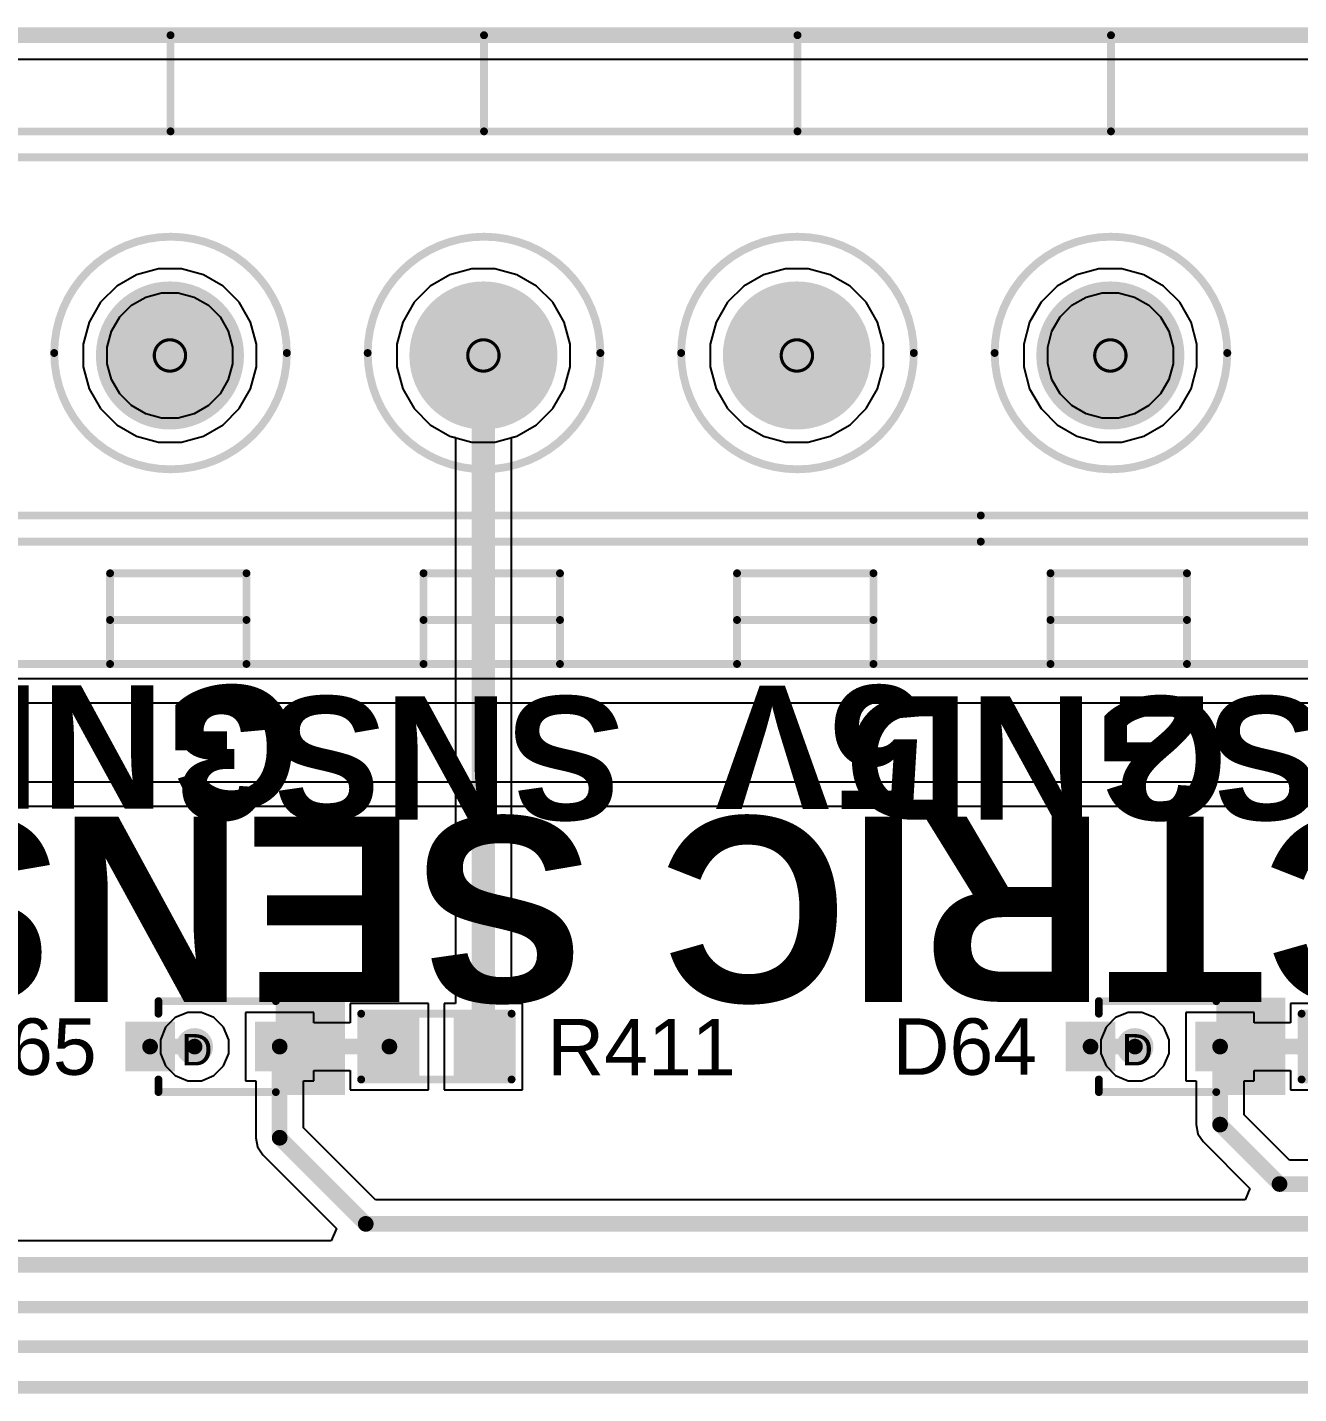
# Model space of a CAD drawing. Header units: inches. Extents: x -11 to 5428, y 0 to 5423.
# Drawn here: x 125.26 to 145.86, y 87.98 to 110.13 of the extents above; entities that cross this region are included whole.
import ezdxf

# ---------------------------------------------------------------- set-up
doc = ezdxf.new("R2010")
doc.units = ezdxf.units.IN
for name, color, linetype in [('Board Outline', 216, 'Continuous'), ('Bottom Layer', 5, 'Continuous'), ('Bottom Solder', 6, 'Continuous'), ('Drill Drawing', 1, 'Continuous'), ('GND', 16, 'Continuous'), ('Multi-Layer', 9, 'Continuous'), ('Pad Holes', 156, 'Continuous'), ('PWR', 76, 'Continuous'), ('Top Layer', 1, 'Continuous'), ('Top Overlay', 2, 'Continuous'), ('Top Paste', 8, 'Continuous'), ('Top Solder', 216, 'Continuous'), ('Via Holes', 16, 'Continuous')]:
    doc.layers.add(name, color=color, linetype=linetype)
doc.styles.add('Arial', font='', dxfattribs={"height": 0.2})
doc.styles.add('Arial_Bold', font='', dxfattribs={"height": 0.2})
doc.styles.get('Arial').set_extended_font_data('Arial')
doc.styles.get('Arial_Bold').set_extended_font_data('Arial', bold=True)

# ---------------------------------------------------------------- blocks, each defined once
blk = doc.blocks.new('SOD323F_96')
at = {"layer": 'Top Layer'}
for points in [[(-1.35, 0.3), (-0.75, 0.3), (-0.75, -0.3), (-1.35, -0.3)], [(0.75, 0.3), (1.35, 0.3), (1.35, -0.3), (0.75, -0.3)]]:
    blk.add_hatch(color=1, dxfattribs=at).paths.add_polyline_path(points)
at = {"layer": 'Top Overlay'}
for points in [[(0.988, 0.384), (2.108, 0.384), (2.108, 0.791), (0.988, 0.791)], [(1.422, -0.406), (2.108, -0.406), (2.108, 0.457), (1.422, 0.457)], [(0.988, -0.784), (2.108, -0.784), (2.108, -0.378), (0.988, -0.378)]]:
    blk.add_hatch(color=2, dxfattribs=at).paths.add_polyline_path(points)
at = {"layer": 'Top Paste'}
for points in [[(-1.35, 0.3), (-0.75, 0.3), (-0.75, -0.3), (-1.35, -0.3)], [(0.75, 0.3), (1.35, 0.3), (1.35, -0.3), (0.75, -0.3)]]:
    blk.add_hatch(color=8, dxfattribs=at).paths.add_polyline_path(points)
at = {"layer": 'Top Solder'}
for points in [[(-1.452, 0.402), (-0.648, 0.402), (-0.648, -0.402), (-1.452, -0.402)], [(0.648, 0.402), (1.452, 0.402), (1.452, -0.402), (0.648, -0.402)]]:
    blk.add_hatch(color=216, dxfattribs=at).paths.add_polyline_path(points)
at = {"layer": 'Top Overlay'}
for points in [[(-0.914, 0.533, 0.127, 0.127, 0), (-0.914, 0.737, 0.127, 0.127, 0)], [(-0.914, 0.737, 0.127, 0.127, 0), (0.988, 0.737, 0.127, 0.127, 0)], [(-0.914, -0.737, 0.127, 0.127, 0), (-0.914, -0.533, 0.127, 0.127, 0)], [(-0.914, -0.737, 0.127, 0.127, 0), (0.988, -0.737, 0.127, 0.127, 0)]]:
    blk.add_lwpolyline(points, format="xyseb", dxfattribs=at)
for points in [[(-0.946, 0.737, 0.0635, 0.0635, 1), (-0.883, 0.737, 0.0635, 0.0635, 1)], [(-0.946, 0.737, 0.0635, 0.0635, 1), (-0.883, 0.737, 0.0635, 0.0635, 1)], [(0.957, 0.737, 0.0635, 0.0635, 1), (1.02, 0.737, 0.0635, 0.0635, 1)], [(-0.946, 0.533, 0.0635, 0.0635, 1), (-0.883, 0.533, 0.0635, 0.0635, 1)], [(-0.946, -0.533, 0.0635, 0.0635, 1), (-0.883, -0.533, 0.0635, 0.0635, 1)], [(-0.946, -0.737, 0.0635, 0.0635, 1), (-0.883, -0.737, 0.0635, 0.0635, 1)], [(-0.946, -0.737, 0.0635, 0.0635, 1), (-0.883, -0.737, 0.0635, 0.0635, 1)], [(0.957, -0.737, 0.0635, 0.0635, 1), (1.02, -0.737, 0.0635, 0.0635, 1)]]:
    blk.add_lwpolyline(points, format="xyseb", close=True, dxfattribs=at)
blk = doc.blocks.new('SOD323F_97')
at = {"layer": 'Top Layer'}
for points in [[(-1.35, 0.3), (-0.75, 0.3), (-0.75, -0.3), (-1.35, -0.3)], [(0.75, 0.3), (1.35, 0.3), (1.35, -0.3), (0.75, -0.3)]]:
    blk.add_hatch(color=1, dxfattribs=at).paths.add_polyline_path(points)
at = {"layer": 'Top Overlay'}
for points in [[(0.988, 0.385), (2.108, 0.385), (2.108, 0.791), (0.988, 0.791)], [(1.422, -0.406), (2.108, -0.406), (2.108, 0.457), (1.422, 0.457)], [(0.988, -0.784), (2.108, -0.784), (2.108, -0.377), (0.988, -0.377)]]:
    blk.add_hatch(color=2, dxfattribs=at).paths.add_polyline_path(points)
at = {"layer": 'Top Paste'}
for points in [[(-1.35, 0.3), (-0.75, 0.3), (-0.75, -0.3), (-1.35, -0.3)], [(0.75, 0.3), (1.35, 0.3), (1.35, -0.3), (0.75, -0.3)]]:
    blk.add_hatch(color=8, dxfattribs=at).paths.add_polyline_path(points)
at = {"layer": 'Top Solder'}
for points in [[(-1.452, 0.402), (-0.648, 0.402), (-0.648, -0.402), (-1.452, -0.402)], [(0.648, 0.402), (1.452, 0.402), (1.452, -0.402), (0.648, -0.402)]]:
    blk.add_hatch(color=216, dxfattribs=at).paths.add_polyline_path(points)
at = {"layer": 'Top Overlay'}
for points in [[(-0.914, 0.533, 0.127, 0.127, 0), (-0.914, 0.737, 0.127, 0.127, 0)], [(-0.914, 0.737, 0.127, 0.127, 0), (0.988, 0.737, 0.127, 0.127, 0)], [(-0.914, -0.737, 0.127, 0.127, 0), (-0.914, -0.533, 0.127, 0.127, 0)], [(-0.914, -0.737, 0.127, 0.127, 0), (0.988, -0.737, 0.127, 0.127, 0)]]:
    blk.add_lwpolyline(points, format="xyseb", dxfattribs=at)
for points in [[(-0.946, 0.737, 0.0635, 0.0635, 1), (-0.883, 0.737, 0.0635, 0.0635, 1)], [(-0.946, 0.737, 0.0635, 0.0635, 1), (-0.883, 0.737, 0.0635, 0.0635, 1)], [(0.957, 0.737, 0.0635, 0.0635, 1), (1.02, 0.737, 0.0635, 0.0635, 1)], [(-0.946, 0.533, 0.0635, 0.0635, 1), (-0.883, 0.533, 0.0635, 0.0635, 1)], [(-0.946, -0.533, 0.0635, 0.0635, 1), (-0.883, -0.533, 0.0635, 0.0635, 1)], [(-0.946, -0.737, 0.0635, 0.0635, 1), (-0.883, -0.737, 0.0635, 0.0635, 1)], [(-0.946, -0.737, 0.0635, 0.0635, 1), (-0.883, -0.737, 0.0635, 0.0635, 1)], [(0.957, -0.737, 0.0635, 0.0635, 1), (1.02, -0.737, 0.0635, 0.0635, 1)]]:
    blk.add_lwpolyline(points, format="xyseb", close=True, dxfattribs=at)
blk = doc.blocks.new('R___0603_110')
at = {"layer": 'Top Layer'}
for points in [[(-0.381, 0.444), (-0.381, -0.445), (-1.143, -0.445), (-1.143, 0.444)], [(1.143, 0.444), (1.143, -0.445), (0.381, -0.445), (0.381, 0.444)]]:
    blk.add_hatch(color=1, dxfattribs=at).paths.add_polyline_path(points)
at = {"layer": 'Top Paste'}
for points in [[(-0.381, 0.444), (-0.381, -0.445), (-1.143, -0.445), (-1.143, 0.444)], [(1.143, 0.444), (1.143, -0.445), (0.381, -0.445), (0.381, 0.444)]]:
    blk.add_hatch(color=8, dxfattribs=at).paths.add_polyline_path(points)
at = {"layer": 'Top Solder'}
for points in [[(-0.279, 0.546), (-0.279, -0.546), (-1.245, -0.546), (-1.245, 0.546)], [(1.245, 0.546), (1.245, -0.546), (0.279, -0.546), (0.279, 0.546)]]:
    blk.add_hatch(color=216, dxfattribs=at).paths.add_polyline_path(points)
at = {"layer": 'Top Overlay'}
for points in [[(-1.219, -0.533, 0.127, 0.127, 0), (-1.219, 0.533, 0.127, 0.127, 0)], [(-1.219, 0.533, 0.127, 0.127, 0), (1.219, 0.533, 0.127, 0.127, 0)], [(1.219, -0.533, 0.127, 0.127, 0), (1.219, 0.533, 0.127, 0.127, 0)], [(-1.219, -0.533, 0.127, 0.127, 0), (1.219, -0.533, 0.127, 0.127, 0)]]:
    blk.add_lwpolyline(points, format="xyseb", dxfattribs=at)
for points in [[(-1.251, 0.533, 0.0635, 0.0635, 1), (-1.187, 0.533, 0.0635, 0.0635, 1)], [(-1.251, 0.533, 0.0635, 0.0635, 1), (-1.187, 0.533, 0.0635, 0.0635, 1)], [(1.187, 0.533, 0.0635, 0.0635, 1), (1.251, 0.533, 0.0635, 0.0635, 1)], [(1.187, 0.533, 0.0635, 0.0635, 1), (1.251, 0.533, 0.0635, 0.0635, 1)], [(-1.251, -0.533, 0.0635, 0.0635, 1), (-1.187, -0.533, 0.0635, 0.0635, 1)], [(-1.251, -0.533, 0.0635, 0.0635, 1), (-1.187, -0.533, 0.0635, 0.0635, 1)], [(1.187, -0.533, 0.0635, 0.0635, 1), (1.251, -0.533, 0.0635, 0.0635, 1)], [(1.187, -0.533, 0.0635, 0.0635, 1), (1.251, -0.533, 0.0635, 0.0635, 1)]]:
    blk.add_lwpolyline(points, format="xyseb", close=True, dxfattribs=at)
blk = doc.blocks.new('R___0603_111')
at = {"layer": 'Top Layer'}
for points in [[(-0.381, 0.444), (-0.381, -0.445), (-1.143, -0.445), (-1.143, 0.444)], [(1.143, 0.444), (1.143, -0.445), (0.381, -0.445), (0.381, 0.444)]]:
    blk.add_hatch(color=1, dxfattribs=at).paths.add_polyline_path(points)
at = {"layer": 'Top Paste'}
for points in [[(-0.381, 0.444), (-0.381, -0.445), (-1.143, -0.445), (-1.143, 0.444)], [(1.143, 0.444), (1.143, -0.445), (0.381, -0.445), (0.381, 0.444)]]:
    blk.add_hatch(color=8, dxfattribs=at).paths.add_polyline_path(points)
at = {"layer": 'Top Solder'}
for points in [[(-0.279, 0.546), (-0.279, -0.546), (-1.245, -0.546), (-1.245, 0.546)], [(1.245, 0.546), (1.245, -0.546), (0.279, -0.546), (0.279, 0.546)]]:
    blk.add_hatch(color=216, dxfattribs=at).paths.add_polyline_path(points)
at = {"layer": 'Top Overlay'}
for points in [[(-1.219, -0.533, 0.127, 0.127, 0), (-1.219, 0.533, 0.127, 0.127, 0)], [(-1.219, 0.533, 0.127, 0.127, 0), (1.219, 0.533, 0.127, 0.127, 0)], [(1.219, -0.533, 0.127, 0.127, 0), (1.219, 0.533, 0.127, 0.127, 0)], [(-1.219, -0.533, 0.127, 0.127, 0), (1.219, -0.533, 0.127, 0.127, 0)]]:
    blk.add_lwpolyline(points, format="xyseb", dxfattribs=at)
for points in [[(-1.251, 0.533, 0.0635, 0.0635, 1), (-1.187, 0.533, 0.0635, 0.0635, 1)], [(-1.251, 0.533, 0.0635, 0.0635, 1), (-1.187, 0.533, 0.0635, 0.0635, 1)], [(1.187, 0.533, 0.0635, 0.0635, 1), (1.251, 0.533, 0.0635, 0.0635, 1)], [(1.187, 0.533, 0.0635, 0.0635, 1), (1.251, 0.533, 0.0635, 0.0635, 1)], [(-1.251, -0.533, 0.0635, 0.0635, 1), (-1.187, -0.533, 0.0635, 0.0635, 1)], [(-1.251, -0.533, 0.0635, 0.0635, 1), (-1.187, -0.533, 0.0635, 0.0635, 1)], [(1.187, -0.533, 0.0635, 0.0635, 1), (1.251, -0.533, 0.0635, 0.0635, 1)], [(1.187, -0.533, 0.0635, 0.0635, 1), (1.251, -0.533, 0.0635, 0.0635, 1)]]:
    blk.add_lwpolyline(points, format="xyseb", close=True, dxfattribs=at)
blk = doc.blocks.new('DB128V_5_08_12P_GN_S_125')
at = {"layer": 'Bottom Layer'}
h = blk.add_hatch(color=5, dxfattribs=at)
edge = h.paths.add_edge_path()
edge.add_arc((-12.7, 0), 1.15, 0, 360)
h = blk.add_hatch(color=5, dxfattribs=at)
edge = h.paths.add_edge_path()
edge.add_arc((-7.62, 0), 1.15, 0, 360)
h = blk.add_hatch(color=5, dxfattribs=at)
edge = h.paths.add_edge_path()
edge.add_arc((-2.54, 0), 1.15, 0, 360)
h = blk.add_hatch(color=5, dxfattribs=at)
edge = h.paths.add_edge_path()
edge.add_arc((2.54, 0), 1.15, 0, 360)
at = {"layer": 'Bottom Solder'}
h = blk.add_hatch(color=6, dxfattribs=at)
edge = h.paths.add_edge_path()
edge.add_arc((-12.7, 0), 1.2, 0, 360)
h = blk.add_hatch(color=6, dxfattribs=at)
edge = h.paths.add_edge_path()
edge.add_arc((-7.62, 0), 1.2, 0, 360)
h = blk.add_hatch(color=6, dxfattribs=at)
edge = h.paths.add_edge_path()
edge.add_arc((-2.54, 0), 1.2, 0, 360)
h = blk.add_hatch(color=6, dxfattribs=at)
edge = h.paths.add_edge_path()
edge.add_arc((2.54, 0), 1.2, 0, 360)
at = {"layer": 'GND'}
h = blk.add_hatch(color=16, dxfattribs=at)
edge = h.paths.add_edge_path()
edge.add_arc((-12.7, 0), 1.15, 0, 360)
h = blk.add_hatch(color=16, dxfattribs=at)
edge = h.paths.add_edge_path()
edge.add_arc((-7.62, 0), 1.15, 0, 360)
h = blk.add_hatch(color=16, dxfattribs=at)
edge = h.paths.add_edge_path()
edge.add_arc((-2.54, 0), 1.15, 0, 360)
h = blk.add_hatch(color=16, dxfattribs=at)
edge = h.paths.add_edge_path()
edge.add_arc((2.54, 0), 1.15, 0, 360)
at = {"layer": 'Multi-Layer'}
h = blk.add_hatch(color=9, dxfattribs=at)
edge = h.paths.add_edge_path()
edge.add_arc((-12.7, 0), 1.15, 0, 360)
h = blk.add_hatch(color=9, dxfattribs=at)
edge = h.paths.add_edge_path()
edge.add_arc((-7.62, 0), 1.15, 0, 360)
h = blk.add_hatch(color=9, dxfattribs=at)
edge = h.paths.add_edge_path()
edge.add_arc((-2.54, 0), 1.15, 0, 360)
h = blk.add_hatch(color=9, dxfattribs=at)
edge = h.paths.add_edge_path()
edge.add_arc((2.54, 0), 1.15, 0, 360)
at = {"layer": 'Pad Holes'}
h = blk.add_hatch(color=7, dxfattribs=at)
edge = h.paths.add_edge_path()
edge.add_arc((-12.7, 0), 0.75, 0, 360)
h = blk.add_hatch(color=7, dxfattribs=at)
edge = h.paths.add_edge_path()
edge.add_arc((-7.62, 0), 0.75, 0, 360)
h = blk.add_hatch(color=7, dxfattribs=at)
edge = h.paths.add_edge_path()
edge.add_arc((-2.54, 0), 0.75, 0, 360)
h = blk.add_hatch(color=7, dxfattribs=at)
edge = h.paths.add_edge_path()
edge.add_arc((2.54, 0), 0.75, 0, 360)
at = {"layer": 'PWR'}
h = blk.add_hatch(color=76, dxfattribs=at)
edge = h.paths.add_edge_path()
edge.add_arc((-12.7, 0), 1.15, 0, 360)
h = blk.add_hatch(color=76, dxfattribs=at)
edge = h.paths.add_edge_path()
edge.add_arc((-7.62, 0), 1.15, 0, 360)
h = blk.add_hatch(color=76, dxfattribs=at)
edge = h.paths.add_edge_path()
edge.add_arc((-2.54, 0), 1.15, 0, 360)
h = blk.add_hatch(color=76, dxfattribs=at)
edge = h.paths.add_edge_path()
edge.add_arc((2.54, 0), 1.15, 0, 360)
at = {"layer": 'Top Layer'}
h = blk.add_hatch(color=1, dxfattribs=at)
edge = h.paths.add_edge_path()
edge.add_arc((-12.7, 0), 1.15, 0, 360)
h = blk.add_hatch(color=1, dxfattribs=at)
edge = h.paths.add_edge_path()
edge.add_arc((-7.62, 0), 1.15, 0, 360)
h = blk.add_hatch(color=1, dxfattribs=at)
edge = h.paths.add_edge_path()
edge.add_arc((-2.54, 0), 1.15, 0, 360)
h = blk.add_hatch(color=1, dxfattribs=at)
edge = h.paths.add_edge_path()
edge.add_arc((2.54, 0), 1.15, 0, 360)
at = {"layer": 'Top Solder'}
h = blk.add_hatch(color=216, dxfattribs=at)
edge = h.paths.add_edge_path()
edge.add_arc((-12.7, 0), 1.2, 0, 360)
h = blk.add_hatch(color=216, dxfattribs=at)
edge = h.paths.add_edge_path()
edge.add_arc((-7.62, 0), 1.2, 0, 360)
h = blk.add_hatch(color=216, dxfattribs=at)
edge = h.paths.add_edge_path()
edge.add_arc((-2.54, 0), 1.2, 0, 360)
h = blk.add_hatch(color=216, dxfattribs=at)
edge = h.paths.add_edge_path()
edge.add_arc((2.54, 0), 1.2, 0, 360)
at = {"layer": 'Top Overlay'}
for points in [[(-30.48, 5.2, 0.127, 0.127, 0), (30.48, 5.2, 0.127, 0.127, 0)], [(-12.69, 3.632, 0.127, 0.127, 0), (-12.69, 5.19, 0.127, 0.127, 0)], [(-7.61, 3.632, 0.127, 0.127, 0), (-7.61, 5.19, 0.127, 0.127, 0)], [(-2.53, 3.632, 0.127, 0.127, 0), (-2.53, 5.19, 0.127, 0.127, 0)], [(2.55, 3.632, 0.127, 0.127, 0), (2.55, 5.19, 0.127, 0.127, 0)], [(-30.48, 3.631, 0.127, 0.127, 0), (30.48, 3.631, 0.127, 0.127, 0)], [(-30.48, 3.21, 0.127, 0.127, 0), (30.48, 3.21, 0.127, 0.127, 0)], [(-30.48, -2.593, 0.127, 0.127, 0), (0.44, -2.593, 0.127, 0.127, 0)], [(0.44, -2.593, 0.127, 0.127, 0), (30.44, -2.593, 0.127, 0.127, 0)], [(-30.48, -3.017, 0.127, 0.127, 0), (0.44, -3.017, 0.127, 0.127, 0)], [(0.44, -3.017, 0.127, 0.127, 0), (30.44, -3.017, 0.127, 0.127, 0)], [(-13.67, -5, 0.127, 0.127, 0), (-13.67, -3.53, 0.127, 0.127, 0)], [(-13.67, -3.53, 0.127, 0.127, 0), (-11.459, -3.53, 0.127, 0.127, 0)], [(-11.459, -5, 0.127, 0.127, 0), (-11.459, -3.53, 0.127, 0.127, 0)], [(-8.59, -5, 0.127, 0.127, 0), (-8.59, -3.53, 0.127, 0.127, 0)], [(-8.59, -3.53, 0.127, 0.127, 0), (-6.379, -3.53, 0.127, 0.127, 0)], [(-6.379, -5, 0.127, 0.127, 0), (-6.379, -3.53, 0.127, 0.127, 0)], [(-3.51, -5, 0.127, 0.127, 0), (-3.51, -3.53, 0.127, 0.127, 0)], [(-3.51, -3.53, 0.127, 0.127, 0), (-1.299, -3.53, 0.127, 0.127, 0)], [(-1.299, -5, 0.127, 0.127, 0), (-1.299, -3.53, 0.127, 0.127, 0)], [(1.57, -5, 0.127, 0.127, 0), (1.57, -3.53, 0.127, 0.127, 0)], [(1.57, -3.53, 0.127, 0.127, 0), (3.781, -3.53, 0.127, 0.127, 0)], [(3.781, -5, 0.127, 0.127, 0), (3.781, -3.53, 0.127, 0.127, 0)], [(-13.67, -4.287, 0.127, 0.127, 0), (-11.459, -4.287, 0.127, 0.127, 0)], [(-8.59, -4.287, 0.127, 0.127, 0), (-6.379, -4.287, 0.127, 0.127, 0)], [(-3.51, -4.287, 0.127, 0.127, 0), (-1.299, -4.287, 0.127, 0.127, 0)], [(1.57, -4.287, 0.127, 0.127, 0), (3.781, -4.287, 0.127, 0.127, 0)], [(-30.48, -5, 0.127, 0.127, 0), (30.48, -5, 0.127, 0.127, 0)]]:
    blk.add_lwpolyline(points, format="xyseb", dxfattribs=at)
for points in [[(-12.722, 5.19, 0.0635, 0.0635, 1), (-12.658, 5.19, 0.0635, 0.0635, 1)], [(-7.642, 5.19, 0.0635, 0.0635, 1), (-7.578, 5.19, 0.0635, 0.0635, 1)], [(-2.562, 5.19, 0.0635, 0.0635, 1), (-2.498, 5.19, 0.0635, 0.0635, 1)], [(2.518, 5.19, 0.0635, 0.0635, 1), (2.582, 5.19, 0.0635, 0.0635, 1)], [(-12.722, 3.632, 0.0635, 0.0635, 1), (-12.658, 3.632, 0.0635, 0.0635, 1)], [(-7.642, 3.632, 0.0635, 0.0635, 1), (-7.578, 3.632, 0.0635, 0.0635, 1)], [(-2.562, 3.632, 0.0635, 0.0635, 1), (-2.498, 3.632, 0.0635, 0.0635, 1)], [(2.518, 3.632, 0.0635, 0.0635, 1), (2.582, 3.632, 0.0635, 0.0635, 1)], [(-10.805, 0.04, 0.127, 0.127, 1), (-14.575, 0.04, 0.127, 0.127, 1)], [(-5.725, 0.04, 0.127, 0.127, 1), (-9.495, 0.04, 0.127, 0.127, 1)], [(-0.645, 0.04, 0.127, 0.127, 1), (-4.415, 0.04, 0.127, 0.127, 1)], [(4.435, 0.04, 0.127, 0.127, 1), (0.665, 0.04, 0.127, 0.127, 1)], [(-14.607, 0.04, 0.0635, 0.0635, 1), (-14.544, 0.04, 0.0635, 0.0635, 1)], [(-10.837, 0.04, 0.0635, 0.0635, 1), (-10.773, 0.04, 0.0635, 0.0635, 1)], [(-9.527, 0.04, 0.0635, 0.0635, 1), (-9.464, 0.04, 0.0635, 0.0635, 1)], [(-5.757, 0.04, 0.0635, 0.0635, 1), (-5.693, 0.04, 0.0635, 0.0635, 1)], [(-4.447, 0.04, 0.0635, 0.0635, 1), (-4.384, 0.04, 0.0635, 0.0635, 1)], [(-0.677, 0.04, 0.0635, 0.0635, 1), (-0.613, 0.04, 0.0635, 0.0635, 1)], [(0.633, 0.04, 0.0635, 0.0635, 1), (0.696, 0.04, 0.0635, 0.0635, 1)], [(4.403, 0.04, 0.0635, 0.0635, 1), (4.467, 0.04, 0.0635, 0.0635, 1)], [(0.408, -2.593, 0.0635, 0.0635, 1), (0.472, -2.593, 0.0635, 0.0635, 1)], [(0.408, -2.593, 0.0635, 0.0635, 1), (0.472, -2.593, 0.0635, 0.0635, 1)], [(0.408, -3.017, 0.0635, 0.0635, 1), (0.472, -3.017, 0.0635, 0.0635, 1)], [(0.408, -3.017, 0.0635, 0.0635, 1), (0.472, -3.017, 0.0635, 0.0635, 1)], [(-13.702, -3.53, 0.0635, 0.0635, 1), (-13.638, -3.53, 0.0635, 0.0635, 1)], [(-13.702, -3.53, 0.0635, 0.0635, 1), (-13.638, -3.53, 0.0635, 0.0635, 1)], [(-11.491, -3.53, 0.0635, 0.0635, 1), (-11.428, -3.53, 0.0635, 0.0635, 1)], [(-11.491, -3.53, 0.0635, 0.0635, 1), (-11.428, -3.53, 0.0635, 0.0635, 1)], [(-8.622, -3.53, 0.0635, 0.0635, 1), (-8.558, -3.53, 0.0635, 0.0635, 1)], [(-8.622, -3.53, 0.0635, 0.0635, 1), (-8.558, -3.53, 0.0635, 0.0635, 1)], [(-6.411, -3.53, 0.0635, 0.0635, 1), (-6.347, -3.53, 0.0635, 0.0635, 1)], [(-6.411, -3.53, 0.0635, 0.0635, 1), (-6.347, -3.53, 0.0635, 0.0635, 1)], [(-3.542, -3.53, 0.0635, 0.0635, 1), (-3.478, -3.53, 0.0635, 0.0635, 1)], [(-3.542, -3.53, 0.0635, 0.0635, 1), (-3.478, -3.53, 0.0635, 0.0635, 1)], [(-1.331, -3.53, 0.0635, 0.0635, 1), (-1.267, -3.53, 0.0635, 0.0635, 1)], [(-1.331, -3.53, 0.0635, 0.0635, 1), (-1.267, -3.53, 0.0635, 0.0635, 1)], [(1.538, -3.53, 0.0635, 0.0635, 1), (1.602, -3.53, 0.0635, 0.0635, 1)], [(1.538, -3.53, 0.0635, 0.0635, 1), (1.602, -3.53, 0.0635, 0.0635, 1)], [(3.749, -3.53, 0.0635, 0.0635, 1), (3.813, -3.53, 0.0635, 0.0635, 1)], [(3.749, -3.53, 0.0635, 0.0635, 1), (3.813, -3.53, 0.0635, 0.0635, 1)], [(-13.702, -4.287, 0.0635, 0.0635, 1), (-13.638, -4.287, 0.0635, 0.0635, 1)], [(-11.491, -4.287, 0.0635, 0.0635, 1), (-11.428, -4.287, 0.0635, 0.0635, 1)], [(-8.622, -4.287, 0.0635, 0.0635, 1), (-8.558, -4.287, 0.0635, 0.0635, 1)], [(-6.411, -4.287, 0.0635, 0.0635, 1), (-6.347, -4.287, 0.0635, 0.0635, 1)], [(-3.542, -4.287, 0.0635, 0.0635, 1), (-3.478, -4.287, 0.0635, 0.0635, 1)], [(-1.331, -4.287, 0.0635, 0.0635, 1), (-1.267, -4.287, 0.0635, 0.0635, 1)], [(1.538, -4.287, 0.0635, 0.0635, 1), (1.602, -4.287, 0.0635, 0.0635, 1)], [(3.749, -4.287, 0.0635, 0.0635, 1), (3.813, -4.287, 0.0635, 0.0635, 1)], [(-13.702, -5, 0.0635, 0.0635, 1), (-13.638, -5, 0.0635, 0.0635, 1)], [(-11.491, -5, 0.0635, 0.0635, 1), (-11.428, -5, 0.0635, 0.0635, 1)], [(-8.622, -5, 0.0635, 0.0635, 1), (-8.558, -5, 0.0635, 0.0635, 1)], [(-6.411, -5, 0.0635, 0.0635, 1), (-6.347, -5, 0.0635, 0.0635, 1)], [(-3.542, -5, 0.0635, 0.0635, 1), (-3.478, -5, 0.0635, 0.0635, 1)], [(-1.331, -5, 0.0635, 0.0635, 1), (-1.267, -5, 0.0635, 0.0635, 1)], [(1.538, -5, 0.0635, 0.0635, 1), (1.602, -5, 0.0635, 0.0635, 1)], [(3.749, -5, 0.0635, 0.0635, 1), (3.813, -5, 0.0635, 0.0635, 1)]]:
    blk.add_lwpolyline(points, format="xyseb", close=True, dxfattribs=at)

msp = doc.modelspace()

# ---------------------------------------------------------------- hatches: boundary and pattern name
at = {"layer": 'Bottom Layer'}
h = msp.add_hatch(color=5, dxfattribs=at)
edge = h.paths.add_edge_path()
edge.add_arc((127.965, 93.608), 0.3, 0, 360)
h = msp.add_hatch(color=5, dxfattribs=at)
edge = h.paths.add_edge_path()
edge.add_arc((143.205, 93.608), 0.3, 0, 360)
at = {"layer": 'GND'}
h = msp.add_hatch(color=16, dxfattribs=at)
edge = h.paths.add_edge_path()
edge.add_arc((127.965, 93.608), 0.3, 0, 360)
h = msp.add_hatch(color=16, dxfattribs=at)
edge = h.paths.add_edge_path()
edge.add_arc((143.205, 93.608), 0.3, 0, 360)
at = {"layer": 'PWR'}
h = msp.add_hatch(color=76, dxfattribs=at)
edge = h.paths.add_edge_path()
edge.add_arc((127.965, 93.608), 0.3, 0, 360)
h = msp.add_hatch(color=76, dxfattribs=at)
edge = h.paths.add_edge_path()
edge.add_arc((143.205, 93.608), 0.3, 0, 360)
at = {"layer": 'Top Layer'}
h = msp.add_hatch(color=1, dxfattribs=at)
edge = h.paths.add_edge_path()
edge.add_arc((127.965, 93.608), 0.3, 0, 360)
h = msp.add_hatch(color=1, dxfattribs=at)
edge = h.paths.add_edge_path()
edge.add_arc((143.205, 93.608), 0.3, 0, 360)
at = {"layer": 'Via Holes'}
h = msp.add_hatch(color=7, dxfattribs=at)
edge = h.paths.add_edge_path()
edge.add_arc((127.965, 93.608), 0.15, 0, 360)
h = msp.add_hatch(color=7, dxfattribs=at)
edge = h.paths.add_edge_path()
edge.add_arc((143.205, 93.608), 0.15, 0, 360)

# ---------------------------------------------------------------- linework, layer by layer
at = {"layer": 'Board Outline'}
msp.add_lwpolyline([(0, 110, 0.254, 0.254, 0), (344, 110, 0.254, 0.254, 0)], format="xyseb", dxfattribs=at)
at = {"layer": 'Bottom Layer'}
for p, q in [((9.715, 109.612), (334.285, 109.612)), ((132.104, 106.118), (131.784, 105.933)), ((132.461, 106.213), (132.104, 106.118)), ((132.831, 106.213), (132.461, 106.213)), ((133.188, 106.118), (132.831, 106.213)), ((133.508, 105.933), (133.188, 106.118)), ((137.184, 106.118), (136.864, 105.933)), ((137.541, 106.213), (137.184, 106.118)), ((137.911, 106.213), (137.541, 106.213)), ((138.268, 106.118), (137.911, 106.213)), ((138.588, 105.933), (138.268, 106.118)), ((131.784, 105.933), (131.523, 105.671)), ((133.77, 105.671), (133.508, 105.933)), ((136.864, 105.933), (136.603, 105.671)), ((138.85, 105.671), (138.588, 105.933)), ((131.523, 105.671), (131.338, 105.351)), ((133.954, 105.351), (133.77, 105.671)), ((136.603, 105.671), (136.418, 105.351)), ((139.034, 105.351), (138.85, 105.671)), ((131.338, 105.351), (131.242, 104.994)), ((134.05, 104.994), (133.954, 105.351)), ((136.418, 105.351), (136.322, 104.994)), ((139.13, 104.994), (139.034, 105.351)), ((131.242, 104.994), (131.242, 104.624)), ((134.05, 104.624), (134.05, 104.994)), ((136.322, 104.994), (136.322, 104.624)), ((139.13, 104.624), (139.13, 104.994)), ((131.242, 104.624), (131.338, 104.267)), ((133.954, 104.267), (134.05, 104.624)), ((136.322, 104.624), (136.418, 104.267)), ((139.034, 104.267), (139.13, 104.624)), ((131.338, 104.267), (131.523, 103.947)), ((133.77, 103.947), (133.954, 104.267)), ((136.418, 104.267), (136.603, 103.947)), ((138.85, 103.947), (139.034, 104.267)), ((131.523, 103.947), (131.784, 103.686)), ((133.508, 103.686), (133.77, 103.947)), ((136.603, 103.947), (136.864, 103.686)), ((138.588, 103.686), (138.85, 103.947)), ((131.784, 103.686), (132.104, 103.501)), ((133.188, 103.501), (133.508, 103.686)), ((136.864, 103.686), (137.184, 103.501)), ((138.268, 103.501), (138.588, 103.686)), ((132.104, 103.501), (132.461, 103.405)), ((132.831, 103.405), (133.188, 103.501)), ((137.184, 103.501), (137.541, 103.405)), ((137.911, 103.405), (138.268, 103.501)), ((132.461, 103.405), (132.831, 103.405)), ((137.541, 103.405), (137.911, 103.405))]:
    msp.add_line(p, q, dxfattribs=at)
at = {"layer": 'Drill Drawing'}
for points in [[(127.82, 104.809, 0.0508, 0.0508, 1), (127.312, 104.809, 0.0508, 0.0508, 1)], [(132.9, 104.809, 0.0508, 0.0508, 1), (132.392, 104.809, 0.0508, 0.0508, 1)], [(137.98, 104.809, 0.0508, 0.0508, 1), (137.472, 104.809, 0.0508, 0.0508, 1)], [(143.06, 104.809, 0.0508, 0.0508, 1), (142.552, 104.809, 0.0508, 0.0508, 1)], [(127.299, 104.809, 0.0254, 0.0254, 1), (127.325, 104.809, 0.0254, 0.0254, 1)], [(127.807, 104.809, 0.0254, 0.0254, 1), (127.833, 104.809, 0.0254, 0.0254, 1)], [(132.379, 104.809, 0.0254, 0.0254, 1), (132.405, 104.809, 0.0254, 0.0254, 1)], [(132.887, 104.809, 0.0254, 0.0254, 1), (132.913, 104.809, 0.0254, 0.0254, 1)], [(137.459, 104.809, 0.0254, 0.0254, 1), (137.485, 104.809, 0.0254, 0.0254, 1)], [(137.967, 104.809, 0.0254, 0.0254, 1), (137.993, 104.809, 0.0254, 0.0254, 1)], [(142.539, 104.809, 0.0254, 0.0254, 1), (142.565, 104.809, 0.0254, 0.0254, 1)], [(143.047, 104.809, 0.0254, 0.0254, 1), (143.073, 104.809, 0.0254, 0.0254, 1)]]:
    msp.add_lwpolyline(points, format="xyseb", close=True, dxfattribs=at)
at = {"layer": 'GND'}
for p, q in [((0.388, 109.612), (343.612, 109.612)), ((127.024, 106.118), (126.704, 105.933)), ((127.381, 106.213), (127.024, 106.118)), ((127.751, 106.213), (127.381, 106.213)), ((128.108, 106.118), (127.751, 106.213)), ((128.428, 105.933), (128.108, 106.118)), ((132.104, 106.118), (131.784, 105.933)), ((132.461, 106.213), (132.104, 106.118)), ((132.831, 106.213), (132.461, 106.213)), ((133.188, 106.118), (132.831, 106.213)), ((133.508, 105.933), (133.188, 106.118)), ((137.184, 106.118), (136.864, 105.933)), ((137.541, 106.213), (137.184, 106.118)), ((137.911, 106.213), (137.541, 106.213)), ((138.268, 106.118), (137.911, 106.213)), ((138.588, 105.933), (138.268, 106.118)), ((142.264, 106.118), (141.944, 105.933)), ((142.621, 106.213), (142.264, 106.118)), ((142.991, 106.213), (142.621, 106.213)), ((143.348, 106.118), (142.991, 106.213)), ((143.668, 105.933), (143.348, 106.118)), ((126.704, 105.933), (126.443, 105.671)), ((128.69, 105.671), (128.428, 105.933)), ((131.784, 105.933), (131.523, 105.671)), ((133.77, 105.671), (133.508, 105.933)), ((136.864, 105.933), (136.603, 105.671)), ((138.85, 105.671), (138.588, 105.933)), ((141.944, 105.933), (141.683, 105.671)), ((143.93, 105.671), (143.668, 105.933)), ((126.443, 105.671), (126.258, 105.351)), ((126.943, 105.622), (127.174, 105.756)), ((127.174, 105.756), (127.432, 105.825)), ((127.432, 105.825), (127.7, 105.825)), ((127.7, 105.825), (127.958, 105.756)), ((127.958, 105.756), (128.19, 105.622)), ((128.874, 105.351), (128.69, 105.671)), ((131.523, 105.671), (131.338, 105.351)), ((133.954, 105.351), (133.77, 105.671)), ((136.603, 105.671), (136.418, 105.351)), ((139.034, 105.351), (138.85, 105.671)), ((141.683, 105.671), (141.498, 105.351)), ((142.183, 105.622), (142.414, 105.756)), ((142.414, 105.756), (142.672, 105.825)), ((142.672, 105.825), (142.94, 105.825)), ((142.94, 105.825), (143.198, 105.756)), ((143.198, 105.756), (143.43, 105.622)), ((144.114, 105.351), (143.93, 105.671)), ((126.62, 105.201), (126.754, 105.433)), ((126.754, 105.433), (126.943, 105.622)), ((128.19, 105.622), (128.379, 105.433)), ((128.379, 105.433), (128.512, 105.201)), ((141.86, 105.201), (141.994, 105.433)), ((141.994, 105.433), (142.183, 105.622)), ((143.43, 105.622), (143.619, 105.433)), ((143.619, 105.433), (143.752, 105.201)), ((126.258, 105.351), (126.162, 104.994)), ((126.551, 104.943), (126.62, 105.201)), ((128.512, 105.201), (128.582, 104.943)), ((128.97, 104.994), (128.874, 105.351)), ((131.338, 105.351), (131.242, 104.994)), ((134.05, 104.994), (133.954, 105.351)), ((136.418, 105.351), (136.322, 104.994)), ((139.13, 104.994), (139.034, 105.351)), ((141.498, 105.351), (141.402, 104.994)), ((141.791, 104.943), (141.86, 105.201)), ((143.752, 105.201), (143.822, 104.943)), ((144.21, 104.994), (144.114, 105.351)), ((126.162, 104.994), (126.162, 104.624)), ((128.97, 104.624), (128.97, 104.994)), ((131.242, 104.994), (131.242, 104.624)), ((134.05, 104.624), (134.05, 104.994)), ((136.322, 104.994), (136.322, 104.624)), ((139.13, 104.624), (139.13, 104.994)), ((141.402, 104.994), (141.402, 104.624)), ((144.21, 104.624), (144.21, 104.994)), ((126.551, 104.676), (126.551, 104.943)), ((128.582, 104.943), (128.582, 104.676)), ((141.791, 104.676), (141.791, 104.943)), ((143.822, 104.943), (143.822, 104.676)), ((126.162, 104.624), (126.258, 104.267)), ((126.62, 104.417), (126.551, 104.676)), ((128.582, 104.676), (128.512, 104.417)), ((128.874, 104.267), (128.97, 104.624)), ((131.242, 104.624), (131.338, 104.267)), ((133.954, 104.267), (134.05, 104.624)), ((136.322, 104.624), (136.418, 104.267)), ((139.034, 104.267), (139.13, 104.624)), ((141.402, 104.624), (141.498, 104.267)), ((141.86, 104.417), (141.791, 104.676)), ((143.822, 104.676), (143.752, 104.417)), ((144.114, 104.267), (144.21, 104.624)), ((126.754, 104.186), (126.62, 104.417)), ((128.512, 104.417), (128.379, 104.186)), ((141.994, 104.186), (141.86, 104.417)), ((143.752, 104.417), (143.619, 104.186)), ((126.258, 104.267), (126.443, 103.947)), ((126.943, 103.997), (126.754, 104.186)), ((128.379, 104.186), (128.19, 103.997)), ((128.69, 103.947), (128.874, 104.267)), ((131.338, 104.267), (131.523, 103.947)), ((133.77, 103.947), (133.954, 104.267)), ((136.418, 104.267), (136.603, 103.947)), ((138.85, 103.947), (139.034, 104.267)), ((141.498, 104.267), (141.683, 103.947)), ((142.183, 103.997), (141.994, 104.186)), ((143.619, 104.186), (143.43, 103.997)), ((143.93, 103.947), (144.114, 104.267)), ((126.443, 103.947), (126.704, 103.686)), ((127.174, 103.863), (126.943, 103.997)), ((127.432, 103.794), (127.174, 103.863)), ((127.958, 103.863), (127.7, 103.794)), ((128.19, 103.997), (127.958, 103.863)), ((128.428, 103.686), (128.69, 103.947)), ((131.523, 103.947), (131.784, 103.686)), ((133.508, 103.686), (133.77, 103.947)), ((136.603, 103.947), (136.864, 103.686)), ((138.588, 103.686), (138.85, 103.947)), ((141.683, 103.947), (141.944, 103.686)), ((142.414, 103.863), (142.183, 103.997)), ((142.672, 103.794), (142.414, 103.863)), ((143.198, 103.863), (142.94, 103.794)), ((143.43, 103.997), (143.198, 103.863)), ((143.668, 103.686), (143.93, 103.947)), ((126.704, 103.686), (127.024, 103.501)), ((127.7, 103.794), (127.432, 103.794)), ((128.108, 103.501), (128.428, 103.686)), ((131.784, 103.686), (132.104, 103.501)), ((133.188, 103.501), (133.508, 103.686)), ((136.864, 103.686), (137.184, 103.501)), ((138.268, 103.501), (138.588, 103.686)), ((141.944, 103.686), (142.264, 103.501)), ((142.94, 103.794), (142.672, 103.794)), ((143.348, 103.501), (143.668, 103.686)), ((127.024, 103.501), (127.381, 103.405)), ((127.751, 103.405), (128.108, 103.501)), ((132.104, 103.501), (132.461, 103.405)), ((132.831, 103.405), (133.188, 103.501)), ((137.184, 103.501), (137.541, 103.405)), ((137.911, 103.405), (138.268, 103.501)), ((142.264, 103.501), (142.621, 103.405)), ((142.991, 103.405), (143.348, 103.501)), ((127.381, 103.405), (127.751, 103.405)), ((132.461, 103.405), (132.831, 103.405)), ((137.541, 103.405), (137.911, 103.405)), ((142.621, 103.405), (142.991, 103.405)), ((316.535, 99.568), (10.349, 99.568)), ((10.737, 99.18), (316.535, 99.18))]:
    msp.add_line(p, q, dxfattribs=at)
at = {"layer": 'PWR'}
for p, q in [((0.388, 109.612), (232.286, 109.612)), ((127.024, 106.118), (126.704, 105.933)), ((127.381, 106.213), (127.024, 106.118)), ((127.751, 106.213), (127.381, 106.213)), ((128.108, 106.118), (127.751, 106.213)), ((128.428, 105.933), (128.108, 106.118)), ((132.104, 106.118), (131.784, 105.933)), ((132.461, 106.213), (132.104, 106.118)), ((132.831, 106.213), (132.461, 106.213)), ((133.188, 106.118), (132.831, 106.213)), ((133.508, 105.933), (133.188, 106.118)), ((142.264, 106.118), (141.944, 105.933)), ((142.621, 106.213), (142.264, 106.118)), ((142.991, 106.213), (142.621, 106.213)), ((143.348, 106.118), (142.991, 106.213)), ((143.668, 105.933), (143.348, 106.118)), ((126.704, 105.933), (126.443, 105.671)), ((128.69, 105.671), (128.428, 105.933)), ((131.784, 105.933), (131.523, 105.671)), ((133.77, 105.671), (133.508, 105.933)), ((141.944, 105.933), (141.683, 105.671)), ((143.93, 105.671), (143.668, 105.933)), ((126.443, 105.671), (126.258, 105.351)), ((128.874, 105.351), (128.69, 105.671)), ((131.523, 105.671), (131.338, 105.351)), ((133.954, 105.351), (133.77, 105.671)), ((141.683, 105.671), (141.498, 105.351)), ((144.114, 105.351), (143.93, 105.671)), ((126.258, 105.351), (126.162, 104.994)), ((128.97, 104.994), (128.874, 105.351)), ((131.338, 105.351), (131.242, 104.994)), ((134.05, 104.994), (133.954, 105.351)), ((141.498, 105.351), (141.402, 104.994)), ((144.21, 104.994), (144.114, 105.351)), ((126.162, 104.994), (126.162, 104.624)), ((128.97, 104.624), (128.97, 104.994)), ((131.242, 104.994), (131.242, 104.624)), ((134.05, 104.624), (134.05, 104.994)), ((141.402, 104.994), (141.402, 104.624)), ((144.21, 104.624), (144.21, 104.994)), ((126.162, 104.624), (126.258, 104.267)), ((128.874, 104.267), (128.97, 104.624)), ((131.242, 104.624), (131.338, 104.267)), ((133.954, 104.267), (134.05, 104.624)), ((141.402, 104.624), (141.498, 104.267)), ((144.114, 104.267), (144.21, 104.624)), ((126.258, 104.267), (126.443, 103.947)), ((128.69, 103.947), (128.874, 104.267)), ((131.338, 104.267), (131.523, 103.947)), ((133.77, 103.947), (133.954, 104.267)), ((141.498, 104.267), (141.683, 103.947)), ((143.93, 103.947), (144.114, 104.267)), ((126.443, 103.947), (126.704, 103.686)), ((128.428, 103.686), (128.69, 103.947)), ((131.523, 103.947), (131.784, 103.686)), ((133.508, 103.686), (133.77, 103.947)), ((141.683, 103.947), (141.944, 103.686)), ((143.668, 103.686), (143.93, 103.947)), ((126.704, 103.686), (127.024, 103.501)), ((128.108, 103.501), (128.428, 103.686)), ((131.784, 103.686), (132.104, 103.501)), ((133.188, 103.501), (133.508, 103.686)), ((141.944, 103.686), (142.264, 103.501)), ((143.348, 103.501), (143.668, 103.686)), ((127.024, 103.501), (127.381, 103.405)), ((127.751, 103.405), (128.108, 103.501)), ((132.104, 103.501), (132.461, 103.405)), ((132.831, 103.405), (133.188, 103.501)), ((142.264, 103.501), (142.621, 103.405)), ((142.991, 103.405), (143.348, 103.501)), ((127.381, 103.405), (127.751, 103.405)), ((132.461, 103.405), (132.831, 103.405)), ((142.621, 103.405), (142.991, 103.405)), ((197.688, 97.892), (33.528, 97.892)), ((33.689, 97.503), (197.527, 97.503)), ((127.855, 94.162), (127.651, 94.078)), ((128.075, 94.162), (127.855, 94.162)), ((128.279, 94.078), (128.075, 94.162)), ((143.095, 94.162), (142.891, 94.078)), ((143.315, 94.162), (143.095, 94.162)), ((143.519, 94.078), (143.315, 94.162)), ((127.496, 93.922), (127.411, 93.718)), ((127.651, 94.078), (127.496, 93.922)), ((128.435, 93.922), (128.279, 94.078)), ((128.519, 93.718), (128.435, 93.922)), ((142.736, 93.922), (142.651, 93.718)), ((142.891, 94.078), (142.736, 93.922)), ((143.675, 93.922), (143.519, 94.078)), ((143.759, 93.718), (143.675, 93.922)), ((127.411, 93.718), (127.411, 93.498)), ((128.519, 93.498), (128.519, 93.718)), ((142.651, 93.718), (142.651, 93.498)), ((143.759, 93.498), (143.759, 93.718)), ((127.411, 93.498), (127.496, 93.294)), ((128.435, 93.294), (128.519, 93.498)), ((142.651, 93.498), (142.736, 93.294)), ((143.675, 93.294), (143.759, 93.498)), ((127.496, 93.294), (127.651, 93.138)), ((128.279, 93.138), (128.435, 93.294)), ((142.736, 93.294), (142.891, 93.138)), ((143.519, 93.138), (143.675, 93.294)), ((127.651, 93.138), (127.855, 93.054)), ((127.855, 93.054), (128.075, 93.054)), ((128.075, 93.054), (128.279, 93.138)), ((142.891, 93.138), (143.095, 93.054)), ((143.095, 93.054), (143.315, 93.054)), ((143.315, 93.054), (143.519, 93.138))]:
    msp.add_line(p, q, dxfattribs=at)
at = {"layer": 'Top Layer'}
for p, q in [((9.715, 109.612), (323.096, 109.612)), ((132.104, 106.118), (131.784, 105.933)), ((132.461, 106.213), (132.104, 106.118)), ((132.831, 106.213), (132.461, 106.213)), ((133.188, 106.118), (132.831, 106.213)), ((133.508, 105.933), (133.188, 106.118)), ((137.184, 106.118), (136.864, 105.933)), ((137.541, 106.213), (137.184, 106.118)), ((137.911, 106.213), (137.541, 106.213)), ((138.268, 106.118), (137.911, 106.213)), ((138.588, 105.933), (138.268, 106.118)), ((131.784, 105.933), (131.523, 105.671)), ((133.77, 105.671), (133.508, 105.933)), ((136.864, 105.933), (136.603, 105.671)), ((138.85, 105.671), (138.588, 105.933)), ((131.523, 105.671), (131.338, 105.351)), ((133.954, 105.351), (133.77, 105.671)), ((136.603, 105.671), (136.418, 105.351)), ((139.034, 105.351), (138.85, 105.671)), ((131.338, 105.351), (131.242, 104.994)), ((134.05, 104.994), (133.954, 105.351)), ((136.418, 105.351), (136.322, 104.994)), ((139.13, 104.994), (139.034, 105.351)), ((131.242, 104.994), (131.242, 104.624)), ((134.05, 104.624), (134.05, 104.994)), ((136.322, 104.994), (136.322, 104.624)), ((139.13, 104.624), (139.13, 104.994)), ((131.242, 104.624), (131.338, 104.267)), ((133.954, 104.267), (134.05, 104.624)), ((136.322, 104.624), (136.418, 104.267)), ((139.034, 104.267), (139.13, 104.624)), ((131.338, 104.267), (131.523, 103.947)), ((133.77, 103.947), (133.954, 104.267)), ((136.418, 104.267), (136.603, 103.947)), ((138.85, 103.947), (139.034, 104.267)), ((131.523, 103.947), (131.784, 103.686)), ((133.508, 103.686), (133.77, 103.947)), ((136.603, 103.947), (136.864, 103.686)), ((138.588, 103.686), (138.85, 103.947)), ((131.784, 103.686), (132.104, 103.501)), ((133.188, 103.501), (133.508, 103.686)), ((136.864, 103.686), (137.184, 103.501)), ((138.268, 103.501), (138.588, 103.686)), ((132.104, 103.501), (132.193, 103.477)), ((132.193, 103.477), (132.193, 94.306)), ((133.099, 103.477), (133.188, 103.501)), ((133.099, 94.306), (133.099, 103.477)), ((137.184, 103.501), (137.541, 103.405)), ((137.911, 103.405), (138.268, 103.501)), ((137.541, 103.405), (137.911, 103.405)), ((129.898, 94.162), (128.79, 94.162)), ((128.79, 94.162), (128.79, 93.054)), ((129.898, 93.996), (129.898, 94.162)), ((131.757, 94.306), (130.487, 94.306)), ((130.487, 94.306), (130.487, 93.996)), ((131.757, 92.909), (131.757, 94.306)), ((132.193, 94.306), (132.011, 94.306)), ((132.011, 94.306), (132.011, 92.909)), ((133.281, 94.306), (133.099, 94.306)), ((133.281, 92.909), (133.281, 94.306)), ((145.138, 94.162), (144.03, 94.162)), ((144.03, 94.162), (144.03, 93.054)), ((145.138, 93.996), (145.138, 94.162)), ((146.997, 94.306), (145.727, 94.306)), ((145.727, 94.306), (145.727, 93.996)), ((130.487, 93.996), (129.898, 93.996)), ((145.727, 93.996), (145.138, 93.996)), ((128.79, 93.054), (128.956, 93.054)), ((128.956, 93.054), (128.956, 92.131)), ((129.733, 92.292), (129.733, 93.054)), ((129.733, 93.054), (129.898, 93.054)), ((129.898, 93.054), (129.898, 93.219)), ((129.898, 93.219), (130.487, 93.219)), ((130.487, 93.219), (130.487, 92.909)), ((144.03, 93.054), (144.196, 93.054)), ((144.196, 93.054), (144.196, 92.344)), ((144.973, 92.505), (144.973, 93.054)), ((144.973, 93.054), (145.138, 93.054)), ((145.138, 93.054), (145.138, 93.219)), ((145.138, 93.219), (145.727, 93.219)), ((145.727, 93.219), (145.727, 92.909)), ((130.487, 92.909), (131.757, 92.909)), ((132.011, 92.909), (133.281, 92.909)), ((145.727, 92.909), (146.997, 92.909)), ((144.196, 92.344), (144.225, 92.195)), ((145.708, 91.769), (144.973, 92.505)), ((128.956, 92.131), (128.985, 91.982)), ((130.9, 91.124), (129.733, 92.292)), ((144.225, 92.195), (144.309, 92.069)), ((128.985, 91.982), (129.069, 91.856)), ((144.309, 92.069), (145.067, 91.311)), ((129.069, 91.856), (130.263, 90.662)), ((159.694, 91.769), (145.708, 91.769)), ((145.067, 91.311), (144.99, 91.124)), ((144.99, 91.124), (130.9, 91.124)), ((130.263, 90.662), (130.179, 90.459)), ((130.179, 90.459), (116.045, 90.459))]:
    msp.add_line(p, q, dxfattribs=at)
for points in [[(132.646, 93.608, 0.381, 0.381, 0), (132.646, 104.809, 0.381, 0.381, 0)], [(127.244, 93.608, 0.254, 0.254, 0), (127.965, 93.608, 0.254, 0.254, 0)], [(129.344, 92.131, 0.254, 0.254, 0), (129.344, 93.608, 0.254, 0.254, 0)], [(129.344, 93.608, 0.254, 0.254, 0), (131.122, 93.608, 0.254, 0.254, 0)], [(142.484, 93.608, 0.254, 0.254, 0), (143.205, 93.608, 0.254, 0.254, 0)], [(144.584, 92.344, 0.254, 0.254, 0), (144.584, 93.608, 0.254, 0.254, 0)], [(144.584, 93.608, 0.254, 0.254, 0), (146.362, 93.608, 0.254, 0.254, 0)], [(144.584, 92.344, 0.254, 0.254, 0), (145.547, 91.381, 0.254, 0.254, 0)], [(129.344, 92.131, 0.254, 0.254, 0), (130.74, 90.735, 0.254, 0.254, 0)], [(145.547, 91.381, 0.254, 0.254, 0), (175.802, 91.381, 0.254, 0.254, 0)], [(130.74, 90.735, 0.254, 0.254, 0), (175.508, 90.735, 0.254, 0.254, 0)], [(115.884, 90.07, 0.254, 0.254, 0), (175.258, 90.07, 0.254, 0.254, 0)], [(106.76, 89.385, 0.203, 0.203, 0), (156.309, 89.385, 0.203, 0.203, 0)], [(106.851, 88.744, 0.203, 0.203, 0), (155.934, 88.744, 0.203, 0.203, 0)], [(107.241, 88.085, 0.203, 0.203, 0), (151.412, 88.085, 0.203, 0.203, 0)]]:
    msp.add_lwpolyline(points, format="xyseb", dxfattribs=at)
for points in [[(132.551, 104.809, 0.191, 0.191, 1), (132.741, 104.809, 0.191, 0.191, 1)], [(127.181, 93.608, 0.127, 0.127, 1), (127.308, 93.608, 0.127, 0.127, 1)], [(127.902, 93.608, 0.127, 0.127, 1), (128.029, 93.608, 0.127, 0.127, 1)], [(129.281, 93.608, 0.127, 0.127, 1), (129.408, 93.608, 0.127, 0.127, 1)], [(129.281, 93.608, 0.127, 0.127, 1), (129.408, 93.608, 0.127, 0.127, 1)], [(131.059, 93.608, 0.127, 0.127, 1), (131.186, 93.608, 0.127, 0.127, 1)], [(132.551, 93.608, 0.191, 0.191, 1), (132.741, 93.608, 0.191, 0.191, 1)], [(142.421, 93.608, 0.127, 0.127, 1), (142.548, 93.608, 0.127, 0.127, 1)], [(143.142, 93.608, 0.127, 0.127, 1), (143.269, 93.608, 0.127, 0.127, 1)], [(144.521, 93.608, 0.127, 0.127, 1), (144.648, 93.608, 0.127, 0.127, 1)], [(144.521, 93.608, 0.127, 0.127, 1), (144.648, 93.608, 0.127, 0.127, 1)], [(144.521, 92.344, 0.127, 0.127, 1), (144.648, 92.344, 0.127, 0.127, 1)], [(144.521, 92.344, 0.127, 0.127, 1), (144.648, 92.344, 0.127, 0.127, 1)], [(129.281, 92.131, 0.127, 0.127, 1), (129.408, 92.131, 0.127, 0.127, 1)], [(129.281, 92.131, 0.127, 0.127, 1), (129.408, 92.131, 0.127, 0.127, 1)], [(145.484, 91.381, 0.127, 0.127, 1), (145.611, 91.381, 0.127, 0.127, 1)], [(145.484, 91.381, 0.127, 0.127, 1), (145.611, 91.381, 0.127, 0.127, 1)], [(130.676, 90.735, 0.127, 0.127, 1), (130.803, 90.735, 0.127, 0.127, 1)], [(130.676, 90.735, 0.127, 0.127, 1), (130.803, 90.735, 0.127, 0.127, 1)]]:
    msp.add_lwpolyline(points, format="xyseb", close=True, dxfattribs=at)

# ---------------------------------------------------------------- block references
for name, p in [('DB128V_5_08_12P_GN_S_125', (140.266, 104.809)), ('SOD323F_97', (128.294, 93.608)), ('SOD323F_96', (143.534, 93.608)), ('R___0603_111', (131.884, 93.608)), ('R___0603_110', (147.124, 93.608))]:
    msp.add_blockref(name, p)

# ---------------------------------------------------------------- texts
at = {"layer": 'Drill Drawing', "style": 'Arial'}
for p in [(127.745, 93.303), (142.985, 93.303)]:
    msp.add_text('D', height=0.508, dxfattribs=at).set_placement(p)
at = {"layer": 'Top Overlay', "style": 'Arial_Bold'}
for s, height, p in [('GND', 2, (129.655, 99.462)), ('5V', 2, (139.815, 99.46)), ('SNS3', 2, (134.914, 99.284)), ('GND', 2, (144.708, 99.284)), ('SNS2', 2, (150.148, 99.284)), ('PHOTOELECTRIC SENSOR', 3, (171.374, 97.333))]:
    msp.add_text(s, height=height, rotation=180, dxfattribs=at).set_placement(p)
at = {"layer": 'Top Overlay', "style": 'Arial'}
for s, p in [('D65', (124.036, 93.151)), ('R411', (133.681, 93.142)), ('D64', (139.276, 93.151))]:
    msp.add_text(s, height=0.9144, dxfattribs=at).set_placement(p)

doc.saveas('drawing.dxf')
